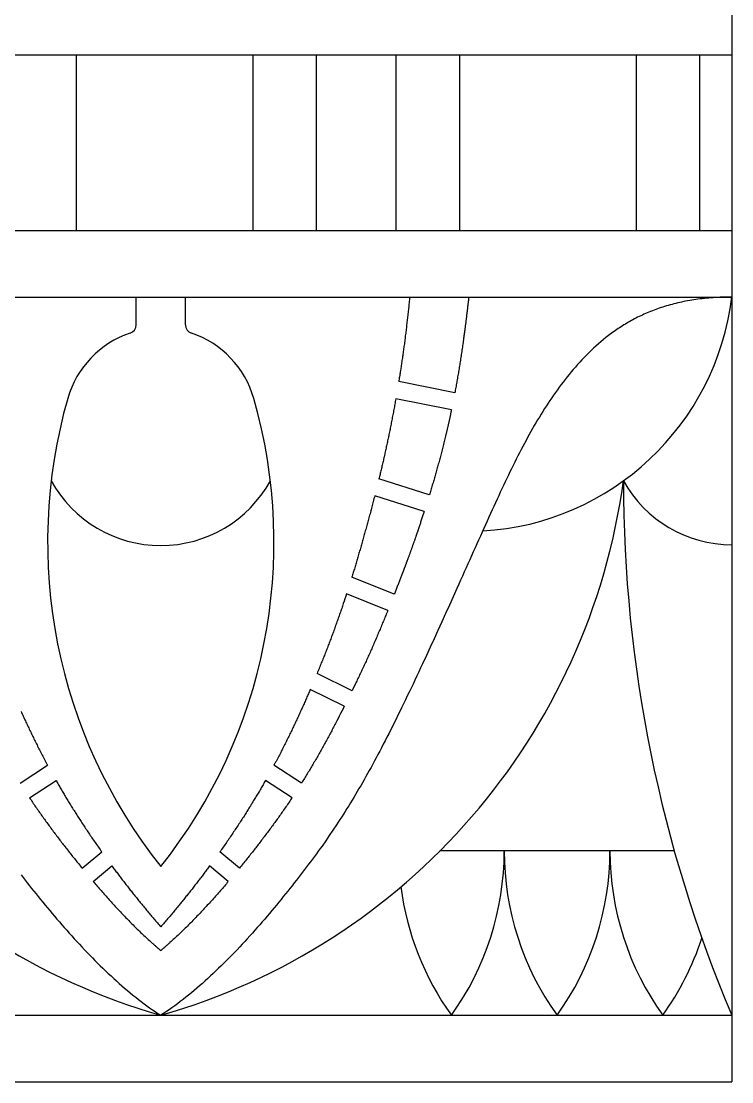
# Model space of a CAD drawing. Extents: x -111 to 2985, y -118 to 122.
# Drawn here: x -37.17 to -24.88, y 84.84 to 103.18 of the extents above; entities that cross this region are included whole.
import ezdxf

# ---------------------------------------------------------------- set-up
doc = ezdxf.new("R2010")
doc.units = 0
doc.layers.add('LAYER_03', color=5, linetype='CONTINUOUS')

msp = doc.modelspace()

# ---------------------------------------------------------------- linework, layer by layer
at = {"layer": 'LAYER_03'}
for points in [[(-24.88, 121.562), (-24.88, 84.838)], [(-64.39, 102.595), (-44.635, 102.595), (-24.88, 102.595)], [(-36.215, 99.558), (-36.215, 102.595)], [(-33.161, 99.558), (-33.161, 102.595)], [(-32.061, 99.558), (-32.061, 102.595)], [(-30.684, 99.558), (-30.684, 102.595)], [(-29.584, 99.558), (-29.584, 102.595)], [(-26.53, 99.558), (-26.53, 102.595)], [(-25.43, 99.558), (-25.43, 102.595)], [(-44.635, 99.558), (-24.88, 99.558)], [(-44.635, 98.408), (-24.88, 98.408)], [(-24.88, 98.408), (-24.921, 98.408), (-24.962, 98.407), (-25.003, 98.406), (-25.043, 98.405), (-25.083, 98.403), (-25.123, 98.402), (-25.162, 98.399), (-25.201, 98.397), (-25.24, 98.394), (-25.278, 98.391), (-25.316, 98.387), (-25.354, 98.383), (-25.391, 98.379), (-25.428, 98.375), (-25.465, 98.37), (-25.501, 98.365), (-25.537, 98.36), (-25.573, 98.354), (-25.608, 98.348), (-25.643, 98.342), (-25.678, 98.335), (-25.712, 98.328), (-25.747, 98.321), (-25.781, 98.314), (-25.814, 98.306), (-25.847, 98.298), (-25.88, 98.29), (-25.913, 98.281), (-25.946, 98.273), (-25.978, 98.263), (-26.01, 98.254), (-26.041, 98.245), (-26.072, 98.235), (-26.103, 98.225), (-26.134, 98.214), (-26.165, 98.203), (-26.195, 98.193), (-26.225, 98.181), (-26.254, 98.17), (-26.284, 98.158), (-26.313, 98.146), (-26.342, 98.134), (-26.371, 98.122), (-26.399, 98.109), (-26.427, 98.097), (-26.455, 98.084), (-26.483, 98.07), (-26.51, 98.057), (-26.537, 98.043), (-26.564, 98.029), (-26.591, 98.015), (-26.617, 98.001), (-26.643, 97.986), (-26.669, 97.971), (-26.695, 97.956), (-26.721, 97.941), (-26.746, 97.926), (-26.771, 97.91), (-26.796, 97.894), (-26.821, 97.878), (-26.845, 97.862), (-26.869, 97.846), (-26.893, 97.829), (-26.917, 97.813), (-26.941, 97.796), (-26.964, 97.779), (-26.987, 97.761), (-27.01, 97.744), (-27.033, 97.726), (-27.056, 97.709), (-27.1, 97.673), (-27.144, 97.636), (-27.188, 97.599), (-27.23, 97.561), (-27.272, 97.523), (-27.313, 97.484), (-27.354, 97.444), (-27.393, 97.404), (-27.433, 97.364), (-27.471, 97.323), (-27.51, 97.282), (-27.547, 97.24), (-27.584, 97.198), (-27.621, 97.156), (-27.657, 97.113), (-27.692, 97.07), (-27.727, 97.026), (-27.762, 96.982), (-27.796, 96.938), (-27.83, 96.894), (-27.863, 96.849), (-27.896, 96.804), (-27.929, 96.758), (-27.961, 96.713), (-27.993, 96.666), (-28.025, 96.62), (-28.056, 96.573), (-28.087, 96.526), (-28.118, 96.478), (-28.148, 96.43), (-28.178, 96.382), (-28.208, 96.333), (-28.238, 96.284), (-28.267, 96.234), (-28.296, 96.184), (-28.325, 96.134), (-28.354, 96.083), (-28.383, 96.032), (-28.411, 95.981), (-28.439, 95.928), (-28.468, 95.876), (-28.496, 95.823), (-28.524, 95.77), (-28.552, 95.716), (-28.579, 95.661), (-28.607, 95.607), (-28.635, 95.551), (-28.662, 95.496), (-28.69, 95.44), (-28.718, 95.383), (-28.745, 95.326), (-28.773, 95.268), (-28.801, 95.21), (-28.828, 95.151), (-28.856, 95.092), (-28.884, 95.032), (-28.912, 94.972), (-28.94, 94.911), (-28.968, 94.85), (-28.997, 94.788), (-29.025, 94.726), (-29.054, 94.663), (-29.082, 94.599), (-29.111, 94.535), (-29.14, 94.471), (-29.17, 94.405), (-29.199, 94.34), (-29.229, 94.273), (-29.259, 94.206), (-29.289, 94.139), (-29.32, 94.071), (-29.351, 94.002), (-29.381, 93.933), (-29.413, 93.864), (-29.444, 93.794), (-29.475, 93.724), (-29.507, 93.654), (-29.539, 93.583), (-29.571, 93.512), (-29.603, 93.44), (-29.635, 93.368), (-29.7, 93.224), (-29.765, 93.08), (-29.831, 92.935), (-29.897, 92.79), (-29.963, 92.644), (-30.029, 92.499), (-30.096, 92.355), (-30.162, 92.211), (-30.229, 92.068), (-30.262, 91.997), (-30.295, 91.926), (-30.328, 91.855), (-30.361, 91.785), (-30.394, 91.716), (-30.427, 91.646), (-30.46, 91.577), (-30.493, 91.509), (-30.526, 91.441), (-30.558, 91.374), (-30.591, 91.307), (-30.623, 91.24), (-30.655, 91.175), (-30.687, 91.11), (-30.719, 91.045), (-30.751, 90.981), (-30.783, 90.918), (-30.814, 90.856), (-30.846, 90.795), (-30.877, 90.734), (-30.908, 90.674), (-30.939, 90.615), (-30.969, 90.556), (-31, 90.499), (-31.03, 90.442), (-31.06, 90.385), (-31.09, 90.33), (-31.12, 90.275), (-31.15, 90.22), (-31.18, 90.167), (-31.21, 90.114), (-31.24, 90.061), (-31.269, 90.009), (-31.299, 89.958), (-31.329, 89.907), (-31.358, 89.856), (-31.388, 89.806), (-31.418, 89.756), (-31.447, 89.707), (-31.477, 89.659), (-31.507, 89.61), (-31.537, 89.562), (-31.567, 89.514), (-31.597, 89.467), (-31.627, 89.42), (-31.657, 89.373), (-31.687, 89.326), (-31.718, 89.28), (-31.779, 89.188), (-31.842, 89.097), (-31.904, 89.006), (-31.968, 88.915), (-32.001, 88.87), (-32.033, 88.825), (-32.066, 88.779), (-32.099, 88.734), (-32.133, 88.689), (-32.166, 88.643), (-32.2, 88.598), (-32.235, 88.552), (-32.269, 88.507), (-32.304, 88.461), (-32.34, 88.415), (-32.376, 88.369), (-32.412, 88.322), (-32.448, 88.276), (-32.485, 88.229), (-32.523, 88.181), (-32.561, 88.134), (-32.599, 88.086), (-32.638, 88.039), (-32.677, 87.99), (-32.716, 87.942), (-32.756, 87.894), (-32.796, 87.846), (-32.837, 87.797), (-32.878, 87.749), (-32.919, 87.7), (-32.96, 87.651), (-33.002, 87.603), (-33.044, 87.554), (-33.087, 87.506), (-33.13, 87.457), (-33.173, 87.409), (-33.216, 87.361), (-33.26, 87.312), (-33.304, 87.265), (-33.348, 87.217), (-33.392, 87.169), (-33.437, 87.122), (-33.482, 87.075), (-33.527, 87.028), (-33.573, 86.982), (-33.618, 86.936), (-33.664, 86.89), (-33.71, 86.845), (-33.756, 86.8), (-33.803, 86.755), (-33.849, 86.711), (-33.896, 86.667), (-33.943, 86.624), (-33.99, 86.581), (-34.037, 86.539), (-34.085, 86.498), (-34.132, 86.457), (-34.18, 86.416), (-34.227, 86.377), (-34.275, 86.338), (-34.323, 86.299), (-34.371, 86.262), (-34.419, 86.225), (-34.467, 86.188), (-34.515, 86.153), (-34.564, 86.118), (-34.612, 86.084), (-34.66, 86.051), (-34.709, 86.019), (-34.757, 85.988)], [(-34.331, 97.926), (-34.331, 98.408)], [(-29.43, 98.408), (-29.432, 98.393), (-29.433, 98.378), (-29.435, 98.363), (-29.437, 98.348), (-29.438, 98.333), (-29.44, 98.318), (-29.442, 98.303), (-29.443, 98.288), (-29.445, 98.274), (-29.447, 98.259), (-29.449, 98.244), (-29.45, 98.229), (-29.452, 98.215), (-29.454, 98.2), (-29.455, 98.186), (-29.457, 98.171), (-29.459, 98.157), (-29.461, 98.142), (-29.462, 98.128), (-29.464, 98.114), (-29.466, 98.099), (-29.467, 98.085), (-29.469, 98.071), (-29.471, 98.056), (-29.473, 98.042), (-29.474, 98.028), (-29.476, 98.014), (-29.478, 98), (-29.48, 97.986), (-29.482, 97.972), (-29.483, 97.958), (-29.485, 97.944), (-29.487, 97.93), (-29.489, 97.916), (-29.49, 97.902), (-29.492, 97.889), (-29.494, 97.875), (-29.496, 97.861), (-29.498, 97.847), (-29.499, 97.834), (-29.501, 97.82), (-29.503, 97.807), (-29.505, 97.793), (-29.507, 97.78), (-29.508, 97.766), (-29.51, 97.753), (-29.512, 97.739), (-29.514, 97.726), (-29.516, 97.712), (-29.518, 97.699), (-29.521, 97.673), (-29.525, 97.646), (-29.529, 97.62), (-29.532, 97.594), (-29.536, 97.568), (-29.54, 97.542), (-29.544, 97.516), (-29.547, 97.49), (-29.551, 97.465), (-29.555, 97.439), (-29.559, 97.414), (-29.563, 97.389), (-29.567, 97.364), (-29.57, 97.339), (-29.574, 97.314), (-29.578, 97.29), (-29.582, 97.265), (-29.586, 97.241), (-29.59, 97.216), (-29.594, 97.192), (-29.598, 97.168), (-29.602, 97.144), (-29.606, 97.12), (-29.61, 97.096), (-29.614, 97.073), (-29.618, 97.049), (-29.622, 97.026), (-29.626, 97.003), (-29.63, 96.979), (-29.634, 96.956), (-29.638, 96.933), (-29.642, 96.91), (-29.646, 96.888), (-29.65, 96.865), (-29.654, 96.842), (-29.658, 96.82), (-29.662, 96.798), (-29.667, 96.775), (-29.671, 96.753), (-30.641, 96.945)], [(-30.452, 98.408), (-30.454, 98.383), (-30.457, 98.358), (-30.459, 98.334), (-30.461, 98.309), (-30.464, 98.285), (-30.467, 98.26), (-30.469, 98.236), (-30.472, 98.211), (-30.474, 98.187), (-30.477, 98.163), (-30.479, 98.139), (-30.482, 98.115), (-30.485, 98.091), (-30.487, 98.067), (-30.49, 98.043), (-30.493, 98.019), (-30.496, 97.995), (-30.498, 97.972), (-30.501, 97.948), (-30.504, 97.925), (-30.507, 97.901), (-30.509, 97.878), (-30.512, 97.854), (-30.515, 97.831), (-30.518, 97.808), (-30.521, 97.784), (-30.524, 97.761), (-30.527, 97.738), (-30.53, 97.715), (-30.532, 97.692), (-30.535, 97.669), (-30.538, 97.646), (-30.541, 97.624), (-30.544, 97.601), (-30.547, 97.578), (-30.55, 97.555), (-30.553, 97.533), (-30.557, 97.51), (-30.56, 97.488), (-30.563, 97.466), (-30.566, 97.443), (-30.569, 97.421), (-30.572, 97.399), (-30.575, 97.377), (-30.578, 97.354), (-30.582, 97.332), (-30.585, 97.31), (-30.588, 97.288), (-30.591, 97.267), (-30.594, 97.245), (-30.598, 97.223), (-30.601, 97.201), (-30.604, 97.18), (-30.607, 97.158), (-30.611, 97.137), (-30.614, 97.115), (-30.617, 97.094), (-30.621, 97.072), (-30.624, 97.051), (-30.627, 97.03), (-30.631, 97.008), (-30.634, 96.987), (-30.638, 96.966), (-30.641, 96.945)], [(-29.729, 96.459), (-30.691, 96.649), (-30.696, 96.625), (-30.7, 96.602), (-30.704, 96.578), (-30.708, 96.555), (-30.713, 96.531), (-30.717, 96.508), (-30.721, 96.484), (-30.725, 96.461), (-30.73, 96.438), (-30.734, 96.415), (-30.738, 96.392), (-30.743, 96.369), (-30.747, 96.346), (-30.752, 96.323), (-30.756, 96.3), (-30.76, 96.277), (-30.765, 96.255), (-30.769, 96.232), (-30.774, 96.21), (-30.778, 96.187), (-30.783, 96.165), (-30.787, 96.143), (-30.792, 96.12), (-30.796, 96.098), (-30.801, 96.076), (-30.805, 96.054), (-30.81, 96.032), (-30.814, 96.01), (-30.819, 95.988), (-30.824, 95.966), (-30.828, 95.945), (-30.833, 95.923), (-30.837, 95.901), (-30.842, 95.88), (-30.847, 95.858), (-30.851, 95.837), (-30.856, 95.816), (-30.86, 95.794), (-30.865, 95.773), (-30.87, 95.752), (-30.874, 95.731), (-30.879, 95.71), (-30.884, 95.689), (-30.888, 95.668), (-30.893, 95.647), (-30.898, 95.626), (-30.903, 95.606), (-30.907, 95.585), (-30.912, 95.564), (-30.917, 95.544), (-30.922, 95.523), (-30.926, 95.503), (-30.931, 95.482), (-30.936, 95.462), (-30.941, 95.442), (-30.945, 95.422), (-30.95, 95.401), (-30.955, 95.381), (-30.96, 95.361), (-30.964, 95.341), (-30.969, 95.321), (-30.974, 95.302), (-30.979, 95.282), (-30.984, 95.262)], [(-29.729, 96.459), (-29.732, 96.446), (-29.734, 96.433), (-29.737, 96.419), (-29.74, 96.406), (-29.743, 96.393), (-29.745, 96.38), (-29.748, 96.367), (-29.751, 96.354), (-29.754, 96.341), (-29.757, 96.328), (-29.759, 96.315), (-29.762, 96.302), (-29.765, 96.289), (-29.768, 96.277), (-29.771, 96.264), (-29.773, 96.251), (-29.776, 96.239), (-29.779, 96.226), (-29.782, 96.213), (-29.785, 96.201), (-29.788, 96.188), (-29.79, 96.176), (-29.793, 96.163), (-29.796, 96.151), (-29.799, 96.138), (-29.802, 96.126), (-29.805, 96.113), (-29.808, 96.101), (-29.81, 96.089), (-29.813, 96.076), (-29.816, 96.064), (-29.819, 96.052), (-29.822, 96.04), (-29.825, 96.028), (-29.831, 96.003), (-29.836, 95.979), (-29.842, 95.955), (-29.848, 95.931), (-29.854, 95.907), (-29.86, 95.884), (-29.866, 95.86), (-29.872, 95.837), (-29.877, 95.813), (-29.883, 95.79), (-29.889, 95.767), (-29.895, 95.744), (-29.901, 95.721), (-29.907, 95.698), (-29.913, 95.675), (-29.919, 95.653), (-29.925, 95.63), (-29.931, 95.608), (-29.937, 95.585), (-29.943, 95.563), (-29.949, 95.541), (-29.956, 95.518), (-29.962, 95.496), (-29.968, 95.474), (-29.974, 95.452), (-29.98, 95.431), (-29.986, 95.409), (-29.992, 95.387), (-29.999, 95.365), (-30.005, 95.344), (-30.011, 95.322), (-30.017, 95.301), (-30.023, 95.28), (-30.03, 95.258), (-30.036, 95.237), (-30.042, 95.216), (-30.048, 95.195), (-30.055, 95.174), (-30.061, 95.153), (-30.067, 95.132), (-30.074, 95.111), (-30.08, 95.09), (-30.086, 95.069), (-30.093, 95.048), (-30.099, 95.028), (-30.105, 95.007), (-30.112, 94.986)], [(-30.112, 94.986), (-30.984, 95.262)], [(-30.202, 94.7), (-31.057, 94.97), (-31.063, 94.946), (-31.069, 94.922), (-31.075, 94.898), (-31.082, 94.874), (-31.088, 94.85), (-31.094, 94.826), (-31.1, 94.802), (-31.107, 94.778), (-31.113, 94.755), (-31.119, 94.731), (-31.125, 94.708), (-31.132, 94.684), (-31.138, 94.661), (-31.144, 94.638), (-31.15, 94.615), (-31.157, 94.592), (-31.163, 94.569), (-31.169, 94.546), (-31.175, 94.523), (-31.181, 94.5), (-31.188, 94.478), (-31.194, 94.455), (-31.2, 94.432), (-31.206, 94.41), (-31.212, 94.388), (-31.219, 94.365), (-31.225, 94.343), (-31.231, 94.321), (-31.237, 94.299), (-31.243, 94.277), (-31.249, 94.255), (-31.256, 94.233), (-31.262, 94.211), (-31.268, 94.19), (-31.274, 94.168), (-31.28, 94.146), (-31.286, 94.125), (-31.292, 94.103), (-31.298, 94.082), (-31.305, 94.06), (-31.311, 94.039), (-31.317, 94.018), (-31.323, 93.997), (-31.329, 93.976), (-31.335, 93.954), (-31.341, 93.933), (-31.348, 93.912), (-31.354, 93.891), (-31.36, 93.871), (-31.366, 93.85), (-31.372, 93.829), (-31.378, 93.808), (-31.384, 93.788), (-31.391, 93.767), (-31.397, 93.746), (-31.403, 93.726), (-31.409, 93.705), (-31.415, 93.685), (-31.422, 93.664), (-31.428, 93.644), (-31.434, 93.623), (-31.44, 93.603), (-31.447, 93.583), (-31.453, 93.562)], [(-30.202, 94.7), (-30.213, 94.667), (-30.224, 94.634), (-30.234, 94.6), (-30.245, 94.567), (-30.251, 94.55), (-30.256, 94.533), (-30.262, 94.517), (-30.267, 94.5), (-30.273, 94.483), (-30.278, 94.466), (-30.284, 94.449), (-30.287, 94.44), (-30.29, 94.431), (-30.293, 94.423), (-30.296, 94.414), (-30.299, 94.405), (-30.301, 94.397), (-30.304, 94.388), (-30.307, 94.379), (-30.31, 94.37), (-30.313, 94.361), (-30.316, 94.352), (-30.319, 94.343), (-30.322, 94.334), (-30.326, 94.325), (-30.329, 94.316), (-30.332, 94.307), (-30.335, 94.298), (-30.338, 94.288), (-30.341, 94.279), (-30.345, 94.27), (-30.348, 94.26), (-30.351, 94.251), (-30.354, 94.241), (-30.358, 94.232), (-30.361, 94.222), (-30.364, 94.212), (-30.368, 94.202), (-30.371, 94.193), (-30.375, 94.183), (-30.378, 94.173), (-30.382, 94.163), (-30.385, 94.153), (-30.389, 94.142), (-30.393, 94.132), (-30.396, 94.122), (-30.4, 94.111), (-30.404, 94.101), (-30.407, 94.09), (-30.411, 94.08), (-30.415, 94.069), (-30.419, 94.058), (-30.423, 94.047), (-30.427, 94.036), (-30.431, 94.025), (-30.435, 94.014), (-30.439, 94.003), (-30.443, 93.992), (-30.447, 93.98), (-30.451, 93.969), (-30.456, 93.957), (-30.46, 93.945), (-30.464, 93.934), (-30.469, 93.922), (-30.473, 93.91), (-30.477, 93.898), (-30.482, 93.885), (-30.484, 93.879), (-30.486, 93.873), (-30.489, 93.867), (-30.491, 93.861), (-30.493, 93.854), (-30.496, 93.848), (-30.498, 93.842), (-30.5, 93.835), (-30.503, 93.829), (-30.505, 93.823), (-30.508, 93.816), (-30.51, 93.81), (-30.512, 93.803), (-30.515, 93.797), (-30.517, 93.79), (-30.52, 93.784), (-30.522, 93.777), (-30.525, 93.771), (-30.527, 93.764), (-30.53, 93.757), (-30.532, 93.751), (-30.535, 93.744), (-30.537, 93.737), (-30.54, 93.73), (-30.542, 93.724), (-30.545, 93.717), (-30.548, 93.71), (-30.55, 93.703), (-30.553, 93.696), (-30.555, 93.689), (-30.558, 93.682), (-30.561, 93.675), (-30.563, 93.668), (-30.566, 93.661), (-30.569, 93.654), (-30.572, 93.646), (-30.574, 93.639), (-30.577, 93.632), (-30.58, 93.625), (-30.583, 93.617), (-30.585, 93.61), (-30.588, 93.603), (-30.591, 93.595), (-30.594, 93.588), (-30.597, 93.581), (-30.6, 93.573), (-30.602, 93.566), (-30.605, 93.558), (-30.608, 93.55), (-30.611, 93.543), (-30.614, 93.535), (-30.617, 93.528), (-30.62, 93.52), (-30.623, 93.512), (-30.626, 93.504), (-30.629, 93.497), (-30.632, 93.489), (-30.635, 93.481), (-30.638, 93.473), (-30.641, 93.465), (-30.644, 93.457), (-30.647, 93.449), (-30.65, 93.441), (-30.653, 93.433), (-30.66, 93.417), (-30.666, 93.401), (-30.672, 93.385), (-30.679, 93.369), (-30.685, 93.352), (-30.692, 93.336), (-30.698, 93.319), (-30.705, 93.302), (-30.711, 93.285), (-30.718, 93.268)], [(-30.718, 93.268), (-31.453, 93.562)], [(-31.544, 93.276), (-31.558, 93.233), (-31.571, 93.191), (-31.585, 93.149), (-31.6, 93.107), (-31.614, 93.065), (-31.621, 93.044), (-31.628, 93.023), (-31.635, 93.001), (-31.643, 92.98), (-31.65, 92.959), (-31.657, 92.938), (-31.664, 92.917), (-31.672, 92.896), (-31.679, 92.875), (-31.687, 92.854), (-31.694, 92.833), (-31.701, 92.812), (-31.709, 92.791), (-31.717, 92.77), (-31.724, 92.749), (-31.732, 92.727), (-31.739, 92.706), (-31.747, 92.685), (-31.755, 92.664), (-31.763, 92.643), (-31.77, 92.621), (-31.778, 92.6), (-31.786, 92.579), (-31.794, 92.558), (-31.802, 92.536), (-31.81, 92.515), (-31.818, 92.494), (-31.826, 92.472), (-31.834, 92.451), (-31.842, 92.429), (-31.851, 92.408), (-31.859, 92.386), (-31.867, 92.365), (-31.876, 92.343), (-31.884, 92.321), (-31.893, 92.3), (-31.901, 92.278), (-31.91, 92.256), (-31.918, 92.234), (-31.927, 92.212), (-31.936, 92.19), (-31.944, 92.168), (-31.953, 92.146), (-31.962, 92.124), (-31.971, 92.102), (-31.98, 92.08), (-31.989, 92.058), (-31.998, 92.035), (-32.007, 92.013), (-32.016, 91.991), (-32.025, 91.968), (-32.035, 91.946), (-32.044, 91.923), (-32.053, 91.9)], [(-30.829, 92.99), (-31.544, 93.276)], [(-30.829, 92.99), (-30.838, 92.968), (-30.847, 92.947), (-30.856, 92.925), (-30.865, 92.903), (-30.874, 92.881), (-30.883, 92.86), (-30.892, 92.838), (-30.901, 92.816), (-30.91, 92.794), (-30.919, 92.772), (-30.928, 92.75), (-30.937, 92.727), (-30.947, 92.705), (-30.956, 92.683), (-30.965, 92.661), (-30.975, 92.639), (-30.984, 92.616), (-30.994, 92.594), (-31.003, 92.572), (-31.013, 92.55), (-31.022, 92.527), (-31.032, 92.505), (-31.051, 92.461), (-31.061, 92.438), (-31.07, 92.416), (-31.08, 92.394), (-31.09, 92.372), (-31.099, 92.35), (-31.109, 92.327), (-31.119, 92.305), (-31.129, 92.283), (-31.138, 92.261), (-31.148, 92.239), (-31.158, 92.217), (-31.168, 92.195), (-31.178, 92.174), (-31.188, 92.152), (-31.198, 92.13), (-31.207, 92.108), (-31.217, 92.087), (-31.227, 92.065), (-31.237, 92.044), (-31.247, 92.022), (-31.257, 92.001), (-31.267, 91.979), (-31.277, 91.958), (-31.287, 91.937), (-31.297, 91.915), (-31.307, 91.894), (-31.317, 91.873), (-31.327, 91.852), (-31.337, 91.831), (-31.347, 91.81), (-31.358, 91.789), (-31.368, 91.768), (-31.378, 91.747), (-31.388, 91.726), (-31.408, 91.684), (-31.429, 91.642), (-31.449, 91.6), (-32.053, 91.9)], [(-31.583, 91.331), (-32.171, 91.624), (-32.179, 91.605), (-32.187, 91.586), (-32.195, 91.567), (-32.203, 91.548), (-32.211, 91.53), (-32.22, 91.511), (-32.228, 91.492), (-32.236, 91.472), (-32.245, 91.453), (-32.253, 91.434), (-32.262, 91.415), (-32.27, 91.396), (-32.279, 91.376), (-32.288, 91.357), (-32.296, 91.337), (-32.305, 91.318), (-32.314, 91.298), (-32.323, 91.279), (-32.332, 91.259), (-32.341, 91.239), (-32.35, 91.219), (-32.359, 91.199), (-32.368, 91.18), (-32.377, 91.16), (-32.386, 91.139), (-32.396, 91.119), (-32.405, 91.099), (-32.414, 91.079), (-32.424, 91.059), (-32.433, 91.038), (-32.443, 91.018), (-32.453, 90.998), (-32.462, 90.977), (-32.472, 90.956), (-32.482, 90.936), (-32.492, 90.915), (-32.502, 90.894), (-32.512, 90.874), (-32.522, 90.853), (-32.532, 90.832), (-32.543, 90.811), (-32.553, 90.79), (-32.563, 90.769), (-32.574, 90.747), (-32.584, 90.726), (-32.595, 90.705), (-32.606, 90.683), (-32.617, 90.662), (-32.627, 90.641), (-32.638, 90.619), (-32.649, 90.597), (-32.66, 90.576), (-32.672, 90.554), (-32.683, 90.532), (-32.694, 90.51), (-32.706, 90.488), (-32.717, 90.466), (-32.723, 90.455), (-32.729, 90.444), (-32.734, 90.433), (-32.74, 90.422), (-32.746, 90.411), (-32.752, 90.4), (-32.758, 90.389), (-32.764, 90.378), (-32.77, 90.367), (-32.776, 90.355), (-32.782, 90.344), (-32.788, 90.333), (-32.794, 90.322), (-32.8, 90.311)], [(-37.174, 91.239), (-37.164, 91.219), (-37.155, 91.199), (-37.146, 91.18), (-37.137, 91.16), (-37.128, 91.139), (-37.119, 91.119), (-37.109, 91.099), (-37.1, 91.079), (-37.09, 91.059), (-37.081, 91.038), (-37.071, 91.018), (-37.062, 90.998), (-37.052, 90.977), (-37.042, 90.956), (-37.032, 90.936), (-37.022, 90.915), (-37.012, 90.894), (-37.002, 90.874), (-36.992, 90.853), (-36.982, 90.832), (-36.972, 90.811), (-36.961, 90.79), (-36.951, 90.769), (-36.94, 90.747), (-36.93, 90.726), (-36.919, 90.705), (-36.908, 90.683), (-36.898, 90.662), (-36.887, 90.641), (-36.876, 90.619), (-36.865, 90.597), (-36.854, 90.576), (-36.843, 90.554), (-36.831, 90.532), (-36.82, 90.51), (-36.809, 90.488), (-36.797, 90.466), (-36.791, 90.455), (-36.786, 90.444), (-36.78, 90.433), (-36.774, 90.422), (-36.768, 90.411), (-36.762, 90.4), (-36.756, 90.389), (-36.75, 90.378), (-36.744, 90.367), (-36.738, 90.355), (-36.732, 90.344), (-36.726, 90.333), (-36.72, 90.322), (-36.714, 90.311)], [(-31.583, 91.331), (-31.604, 91.289), (-31.626, 91.246), (-31.647, 91.204), (-31.669, 91.162), (-31.691, 91.119), (-31.712, 91.077), (-31.723, 91.056), (-31.734, 91.035), (-31.745, 91.014), (-31.757, 90.993), (-31.768, 90.972), (-31.779, 90.951), (-31.79, 90.93), (-31.801, 90.909), (-31.812, 90.888), (-31.823, 90.867), (-31.835, 90.846), (-31.846, 90.825), (-31.857, 90.804), (-31.868, 90.783), (-31.88, 90.762), (-31.891, 90.741), (-31.903, 90.72), (-31.914, 90.699), (-31.925, 90.679), (-31.937, 90.658), (-31.948, 90.637), (-31.96, 90.616), (-31.972, 90.595), (-31.983, 90.575), (-31.995, 90.554), (-32.007, 90.533), (-32.018, 90.513), (-32.03, 90.492), (-32.042, 90.471), (-32.054, 90.451), (-32.065, 90.43), (-32.077, 90.409), (-32.089, 90.389), (-32.101, 90.368), (-32.113, 90.348), (-32.125, 90.327), (-32.137, 90.307), (-32.15, 90.286), (-32.162, 90.266), (-32.174, 90.245), (-32.186, 90.225), (-32.198, 90.205), (-32.211, 90.184), (-32.223, 90.164), (-32.235, 90.144), (-32.248, 90.123), (-32.26, 90.103), (-32.273, 90.083), (-32.285, 90.063), (-32.298, 90.042), (-32.31, 90.022), (-32.323, 90.002)], [(-37.191, 90.002), (-36.714, 90.311)], [(-32.323, 90.002), (-32.8, 90.311)], [(-37.028, 89.75), (-36.569, 90.048)], [(-36.569, 90.048), (-36.558, 90.03), (-36.548, 90.012), (-36.538, 89.994), (-36.527, 89.975), (-36.517, 89.957), (-36.506, 89.939), (-36.496, 89.921), (-36.485, 89.903), (-36.474, 89.884), (-36.463, 89.866), (-36.453, 89.848), (-36.442, 89.829), (-36.431, 89.811), (-36.42, 89.792), (-36.409, 89.774), (-36.397, 89.755), (-36.386, 89.737), (-36.375, 89.718), (-36.364, 89.699), (-36.352, 89.681), (-36.341, 89.662), (-36.329, 89.643), (-36.317, 89.624), (-36.306, 89.605), (-36.294, 89.586), (-36.282, 89.567), (-36.27, 89.548), (-36.258, 89.529), (-36.246, 89.51), (-36.234, 89.491), (-36.222, 89.472), (-36.21, 89.452), (-36.197, 89.433), (-36.185, 89.414), (-36.173, 89.394), (-36.16, 89.375), (-36.148, 89.355), (-36.135, 89.336), (-36.122, 89.316), (-36.109, 89.297), (-36.096, 89.277), (-36.083, 89.258), (-36.07, 89.238), (-36.057, 89.218), (-36.044, 89.198), (-36.031, 89.178), (-36.018, 89.158), (-36.004, 89.139), (-35.991, 89.119), (-35.977, 89.099), (-35.963, 89.078), (-35.95, 89.058), (-35.936, 89.038), (-35.922, 89.018), (-35.908, 88.998), (-35.894, 88.977), (-35.88, 88.957), (-35.866, 88.937), (-35.851, 88.916), (-35.837, 88.896), (-35.823, 88.875), (-35.808, 88.855), (-35.794, 88.834), (-35.779, 88.813)], [(-32.946, 90.048), (-32.956, 90.03), (-32.966, 90.012), (-32.977, 89.994), (-32.987, 89.975), (-32.997, 89.957), (-33.008, 89.939), (-33.019, 89.921), (-33.029, 89.903), (-33.04, 89.884), (-33.051, 89.866), (-33.062, 89.848), (-33.073, 89.829), (-33.084, 89.811), (-33.095, 89.792), (-33.106, 89.774), (-33.117, 89.755), (-33.128, 89.737), (-33.139, 89.718), (-33.151, 89.699), (-33.162, 89.681), (-33.174, 89.662), (-33.185, 89.643), (-33.197, 89.624), (-33.208, 89.605), (-33.22, 89.586), (-33.232, 89.567), (-33.244, 89.548), (-33.256, 89.529), (-33.268, 89.51), (-33.28, 89.491), (-33.292, 89.472), (-33.304, 89.452), (-33.317, 89.433), (-33.329, 89.414), (-33.342, 89.394), (-33.354, 89.375), (-33.367, 89.355), (-33.379, 89.336), (-33.392, 89.316), (-33.405, 89.297), (-33.418, 89.277), (-33.431, 89.258), (-33.444, 89.238), (-33.457, 89.218), (-33.47, 89.198), (-33.483, 89.178), (-33.497, 89.158), (-33.51, 89.139), (-33.524, 89.119), (-33.537, 89.099), (-33.551, 89.078), (-33.565, 89.058), (-33.578, 89.038), (-33.592, 89.018), (-33.606, 88.998), (-33.62, 88.977), (-33.634, 88.957), (-33.649, 88.937), (-33.663, 88.916), (-33.677, 88.896), (-33.692, 88.875), (-33.706, 88.855), (-33.721, 88.834), (-33.735, 88.813)], [(-32.486, 89.75), (-32.946, 90.048)], [(-37.028, 89.75), (-37.015, 89.73), (-37.002, 89.711), (-36.988, 89.691), (-36.975, 89.671), (-36.962, 89.651), (-36.948, 89.632), (-36.935, 89.612), (-36.922, 89.593), (-36.908, 89.573), (-36.895, 89.553), (-36.881, 89.534), (-36.867, 89.514), (-36.854, 89.495), (-36.84, 89.475), (-36.826, 89.456), (-36.812, 89.437), (-36.799, 89.417), (-36.785, 89.398), (-36.771, 89.379), (-36.757, 89.359), (-36.743, 89.34), (-36.729, 89.321), (-36.715, 89.302), (-36.701, 89.282), (-36.687, 89.263), (-36.673, 89.244), (-36.659, 89.225), (-36.645, 89.206), (-36.63, 89.187), (-36.616, 89.168), (-36.602, 89.149), (-36.588, 89.13), (-36.573, 89.111), (-36.559, 89.092), (-36.545, 89.073), (-36.53, 89.054), (-36.516, 89.035), (-36.501, 89.016), (-36.487, 88.997), (-36.472, 88.978), (-36.458, 88.959), (-36.443, 88.941), (-36.429, 88.922), (-36.414, 88.903), (-36.4, 88.884), (-36.385, 88.866), (-36.37, 88.847), (-36.355, 88.828), (-36.341, 88.809), (-36.326, 88.791), (-36.311, 88.772), (-36.296, 88.753), (-36.282, 88.735), (-36.267, 88.716), (-36.252, 88.698), (-36.237, 88.679), (-36.222, 88.661), (-36.207, 88.642), (-36.192, 88.624), (-36.177, 88.605), (-36.162, 88.587), (-36.147, 88.568), (-36.132, 88.55), (-36.117, 88.531)], [(-32.486, 89.75), (-32.499, 89.73), (-32.512, 89.711), (-32.526, 89.691), (-32.539, 89.671), (-32.552, 89.651), (-32.566, 89.632), (-32.579, 89.612), (-32.593, 89.593), (-32.606, 89.573), (-32.62, 89.553), (-32.633, 89.534), (-32.647, 89.514), (-32.661, 89.495), (-32.674, 89.475), (-32.688, 89.456), (-32.702, 89.437), (-32.716, 89.417), (-32.729, 89.398), (-32.743, 89.379), (-32.757, 89.359), (-32.771, 89.34), (-32.785, 89.321), (-32.799, 89.302), (-32.813, 89.282), (-32.827, 89.263), (-32.841, 89.244), (-32.855, 89.225), (-32.87, 89.206), (-32.884, 89.187), (-32.898, 89.168), (-32.912, 89.149), (-32.927, 89.13), (-32.941, 89.111), (-32.955, 89.092), (-32.97, 89.073), (-32.984, 89.054), (-32.998, 89.035), (-33.013, 89.016), (-33.027, 88.997), (-33.042, 88.978), (-33.056, 88.959), (-33.071, 88.941), (-33.085, 88.922), (-33.1, 88.903), (-33.115, 88.884), (-33.129, 88.866), (-33.144, 88.847), (-33.159, 88.828), (-33.173, 88.809), (-33.188, 88.791), (-33.203, 88.772), (-33.218, 88.753), (-33.233, 88.735), (-33.247, 88.716), (-33.262, 88.698), (-33.277, 88.679), (-33.292, 88.661), (-33.307, 88.642), (-33.322, 88.624), (-33.337, 88.605), (-33.352, 88.587), (-33.367, 88.568), (-33.382, 88.55), (-33.397, 88.531)], [(-36.118, 88.531), (-35.779, 88.813)], [(-33.397, 88.531), (-33.735, 88.813)], [(-25.874, 88.829), (-29.929, 88.829)], [(-37.174, 88.415), (-37.139, 88.369), (-37.102, 88.322), (-37.066, 88.276), (-37.029, 88.229), (-36.991, 88.181), (-36.953, 88.134), (-36.915, 88.086), (-36.877, 88.039), (-36.838, 87.99), (-36.798, 87.942), (-36.758, 87.894), (-36.718, 87.846), (-36.678, 87.797), (-36.637, 87.749), (-36.595, 87.7), (-36.554, 87.651), (-36.512, 87.603), (-36.47, 87.554), (-36.427, 87.506), (-36.385, 87.457), (-36.341, 87.409), (-36.298, 87.361), (-36.254, 87.312), (-36.21, 87.265), (-36.166, 87.217), (-36.122, 87.169), (-36.077, 87.122), (-36.032, 87.075), (-35.987, 87.028), (-35.941, 86.982), (-35.896, 86.936), (-35.85, 86.89), (-35.804, 86.845), (-35.758, 86.8), (-35.711, 86.755), (-35.665, 86.711), (-35.618, 86.667), (-35.571, 86.624), (-35.524, 86.581), (-35.477, 86.539), (-35.43, 86.498), (-35.382, 86.457), (-35.335, 86.416), (-35.287, 86.377), (-35.239, 86.338), (-35.191, 86.299), (-35.143, 86.262), (-35.095, 86.225), (-35.047, 86.188), (-34.999, 86.153), (-34.951, 86.118), (-34.902, 86.084), (-34.854, 86.051), (-34.806, 86.019), (-34.757, 85.988)], [(-35.926, 88.301), (-35.602, 88.57)], [(-35.602, 88.57), (-35.591, 88.555), (-35.579, 88.539), (-35.567, 88.523), (-35.555, 88.507), (-35.544, 88.492), (-35.532, 88.476), (-35.52, 88.46), (-35.508, 88.444), (-35.496, 88.428), (-35.484, 88.412), (-35.472, 88.396), (-35.46, 88.38), (-35.447, 88.364), (-35.435, 88.348), (-35.423, 88.332), (-35.411, 88.316), (-35.398, 88.3), (-35.386, 88.284), (-35.373, 88.268), (-35.361, 88.252), (-35.348, 88.236), (-35.335, 88.22), (-35.323, 88.203), (-35.31, 88.187), (-35.297, 88.171), (-35.284, 88.154), (-35.271, 88.138), (-35.259, 88.122), (-35.246, 88.105), (-35.232, 88.089), (-35.219, 88.073), (-35.206, 88.056), (-35.193, 88.04), (-35.18, 88.023), (-35.166, 88.007), (-35.153, 87.99), (-35.14, 87.973), (-35.126, 87.957), (-35.113, 87.94), (-35.099, 87.923), (-35.086, 87.907), (-35.072, 87.89), (-35.058, 87.873), (-35.044, 87.856), (-35.03, 87.84), (-35.017, 87.823), (-35.003, 87.806), (-34.989, 87.789), (-34.975, 87.772), (-34.96, 87.755), (-34.946, 87.738), (-34.932, 87.721), (-34.918, 87.704), (-34.903, 87.687), (-34.889, 87.67), (-34.875, 87.653), (-34.86, 87.636), (-34.846, 87.619), (-34.831, 87.601), (-34.816, 87.584), (-34.802, 87.567), (-34.787, 87.55), (-34.772, 87.532), (-34.757, 87.515)], [(-33.589, 88.301), (-33.912, 88.57), (-33.924, 88.555), (-33.935, 88.539), (-33.947, 88.523), (-33.959, 88.507), (-33.971, 88.492), (-33.982, 88.476), (-33.994, 88.46), (-34.006, 88.444), (-34.018, 88.428), (-34.03, 88.412), (-34.042, 88.396), (-34.055, 88.38), (-34.067, 88.364), (-34.079, 88.348), (-34.091, 88.332), (-34.104, 88.316), (-34.116, 88.3), (-34.129, 88.284), (-34.141, 88.268), (-34.154, 88.252), (-34.166, 88.236), (-34.179, 88.22), (-34.191, 88.203), (-34.204, 88.187), (-34.217, 88.171), (-34.23, 88.154), (-34.243, 88.138), (-34.256, 88.122), (-34.269, 88.105), (-34.282, 88.089), (-34.295, 88.073), (-34.308, 88.056), (-34.321, 88.04), (-34.334, 88.023), (-34.348, 88.007), (-34.361, 87.99), (-34.375, 87.973), (-34.388, 87.957), (-34.402, 87.94), (-34.415, 87.923), (-34.429, 87.907), (-34.442, 87.89), (-34.456, 87.873), (-34.47, 87.856), (-34.484, 87.84), (-34.498, 87.823), (-34.512, 87.806), (-34.526, 87.789), (-34.54, 87.772), (-34.554, 87.755), (-34.568, 87.738), (-34.582, 87.721), (-34.596, 87.704), (-34.611, 87.687), (-34.625, 87.67), (-34.64, 87.653), (-34.654, 87.636), (-34.669, 87.619), (-34.683, 87.601), (-34.698, 87.584), (-34.713, 87.567), (-34.727, 87.55), (-34.742, 87.532), (-34.757, 87.515)], [(-35.925, 88.301), (-35.908, 88.281), (-35.891, 88.261), (-35.874, 88.241), (-35.857, 88.222), (-35.84, 88.202), (-35.823, 88.182), (-35.806, 88.162), (-35.789, 88.143), (-35.772, 88.123), (-35.754, 88.103), (-35.737, 88.084), (-35.72, 88.064), (-35.702, 88.045), (-35.685, 88.025), (-35.668, 88.006), (-35.65, 87.986), (-35.633, 87.967), (-35.615, 87.947), (-35.598, 87.928), (-35.58, 87.909), (-35.562, 87.889), (-35.545, 87.87), (-35.527, 87.851), (-35.509, 87.832), (-35.491, 87.813), (-35.473, 87.794), (-35.456, 87.775), (-35.438, 87.756), (-35.42, 87.737), (-35.402, 87.718), (-35.383, 87.699), (-35.365, 87.68), (-35.347, 87.661), (-35.329, 87.643), (-35.311, 87.624), (-35.292, 87.605), (-35.274, 87.587), (-35.256, 87.568), (-35.237, 87.55), (-35.219, 87.531), (-35.2, 87.513), (-35.181, 87.495), (-35.163, 87.476), (-35.144, 87.458), (-35.125, 87.44), (-35.106, 87.422), (-35.087, 87.404), (-35.069, 87.386), (-35.05, 87.368), (-35.03, 87.35), (-35.011, 87.332), (-34.992, 87.314), (-34.973, 87.297), (-34.954, 87.279), (-34.934, 87.262), (-34.915, 87.244), (-34.905, 87.235), (-34.895, 87.227), (-34.886, 87.218), (-34.876, 87.209), (-34.866, 87.201), (-34.856, 87.192), (-34.846, 87.183), (-34.837, 87.175), (-34.827, 87.166), (-34.817, 87.158), (-34.807, 87.149), (-34.797, 87.141), (-34.787, 87.132), (-34.777, 87.124), (-34.767, 87.115), (-34.757, 87.107)], [(-33.589, 88.301), (-33.606, 88.281), (-33.623, 88.261), (-33.64, 88.241), (-33.657, 88.222), (-33.674, 88.202), (-33.691, 88.182), (-33.708, 88.162), (-33.725, 88.143), (-33.743, 88.123), (-33.76, 88.103), (-33.777, 88.084), (-33.794, 88.064), (-33.812, 88.045), (-33.829, 88.025), (-33.847, 88.006), (-33.864, 87.986), (-33.882, 87.967), (-33.899, 87.947), (-33.917, 87.928), (-33.934, 87.909), (-33.952, 87.889), (-33.97, 87.87), (-33.987, 87.851), (-34.005, 87.832), (-34.023, 87.813), (-34.041, 87.794), (-34.059, 87.775), (-34.077, 87.756), (-34.095, 87.737), (-34.113, 87.718), (-34.131, 87.699), (-34.149, 87.68), (-34.167, 87.661), (-34.185, 87.643), (-34.204, 87.624), (-34.222, 87.605), (-34.24, 87.587), (-34.259, 87.568), (-34.277, 87.55), (-34.296, 87.531), (-34.314, 87.513), (-34.333, 87.495), (-34.352, 87.476), (-34.37, 87.458), (-34.389, 87.44), (-34.408, 87.422), (-34.427, 87.404), (-34.446, 87.386), (-34.465, 87.368), (-34.484, 87.35), (-34.503, 87.332), (-34.522, 87.314), (-34.541, 87.297), (-34.561, 87.279), (-34.58, 87.262), (-34.599, 87.244), (-34.609, 87.235), (-34.619, 87.227), (-34.629, 87.218), (-34.638, 87.209), (-34.648, 87.201), (-34.658, 87.192), (-34.668, 87.183), (-34.678, 87.175), (-34.688, 87.166), (-34.697, 87.158), (-34.707, 87.149), (-34.717, 87.141), (-34.727, 87.132), (-34.737, 87.124), (-34.747, 87.115), (-34.757, 87.107)], [(-44.635, 85.988), (-24.88, 85.988)], [(-44.635, 84.838), (-24.88, 84.838)]]:
    msp.add_lwpolyline(points, dxfattribs=at)
for points in [[(-35.286, 97.783, 0.322918), (-35.183, 97.926), (-35.183, 98.408)], [(-29.189, 94.363, 0.362815), (-24.88, 98.408)], [(-35.286, 97.783, 0.247482), (-36.366, 96.656)], [(-34.757, 88.56, 0.242168), (-33.148, 96.656, 0.247482), (-34.228, 97.783)], [(-34.331, 97.926, 0.322918), (-34.228, 97.783)], [(-36.366, 96.656, 0.242168), (-34.757, 88.56)], [(-42.76, 95.229, 0.297525), (-34.757, 85.988)], [(-36.653, 95.229, 0.272909), (-34.757, 94.111)], [(-34.757, 85.988, 0.297525), (-26.754, 95.229)], [(-34.757, 94.111, 0.272909), (-32.861, 95.229)], [(-26.754, 95.229, 0.272909), (-24.88, 94.124)], [(-26.754, 95.229, 0.100393), (-24.88, 85.988)], [(-29.73, 85.988, 0.156896), (-28.816, 88.829)], [(-28.816, 88.829, 0.156896), (-27.902, 85.988)], [(-27.902, 85.988, 0.156896), (-26.987, 88.829)], [(-26.987, 88.829, 0.156896), (-26.073, 85.988, 0.077231), (-25.398, 87.323)], [(-30.604, 88.207, 0.124275), (-29.73, 85.988)]]:
    msp.add_lwpolyline(points, format="xyb", dxfattribs=at)

doc.saveas('drawing.dxf')
